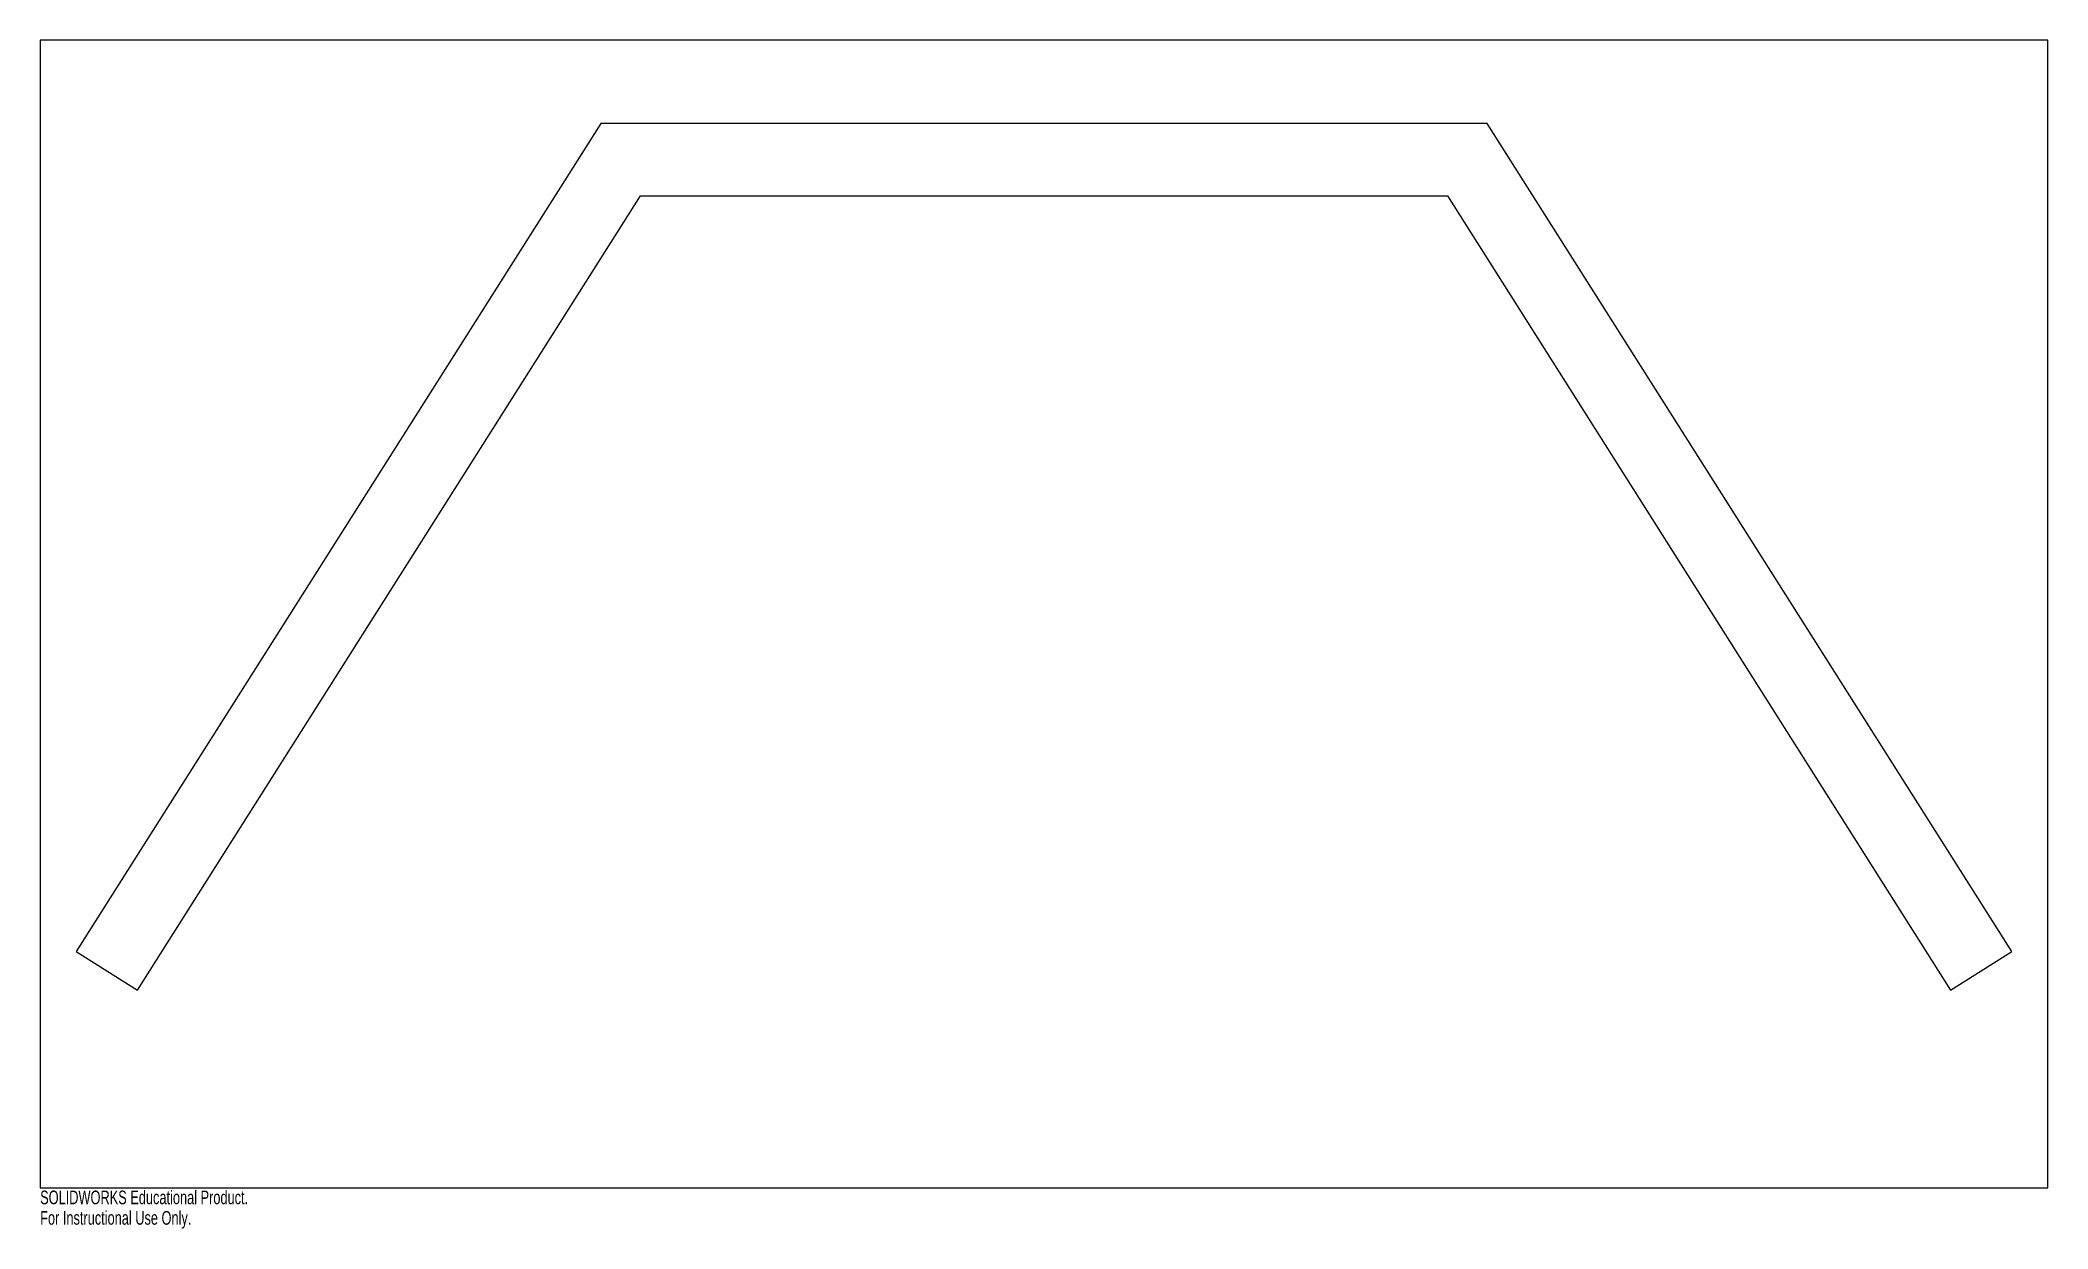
# Model space of a CAD drawing. Header units: millimetres. Extents: x -356 to 356, y -79 to 342.
import ezdxf

# ---------------------------------------------------------------- set-up
doc = ezdxf.new("R2010")
doc.units = ezdxf.units.MM
doc.styles.add('SLDTEXTSTYLE0', font='TXT', dxfattribs={"width": 0.7})

msp = doc.modelspace()

# ---------------------------------------------------------------- linework, layer by layer
at = {"color": 7, "linetype": 'Continuous', "lineweight": 25}
for p, q in [((355.6, 342.29), (-355.6, 342.29)), ((-355.6, 342.29), (-355.6, -64.11)), ((355.6, -64.11), (355.6, 342.29)), ((-157.04, 312.8), (-342.79, 19.52)), ((157.04, 312.8), (-157.04, 312.8)), ((342.79, 19.52), (157.04, 312.8)), ((-321.16, 5.82), (-142.96, 287.2)), ((-142.96, 287.2), (142.96, 287.2)), ((142.96, 287.2), (321.16, 5.82)), ((-342.79, 19.52), (-321.16, 5.82)), ((321.16, 5.82), (342.79, 19.52)), ((-355.6, -64.11), (355.6, -64.11))]:
    msp.add_line(p, q, dxfattribs=at)

# ---------------------------------------------------------------- texts
at = {"color": 7, "linetype": 'Continuous', "char_height": 4.8336, "attachment_point": 1, "style": 'SLDTEXTSTYLE0'}
for s, insert in [('SOLIDWORKS Educational Product.', (-355.6, -65.13)), ('For Instructional Use Only.', (-355.6, -72.38))]:
    msp.add_mtext(s, dxfattribs=dict(at, insert=insert))

doc.saveas('drawing.dxf')
